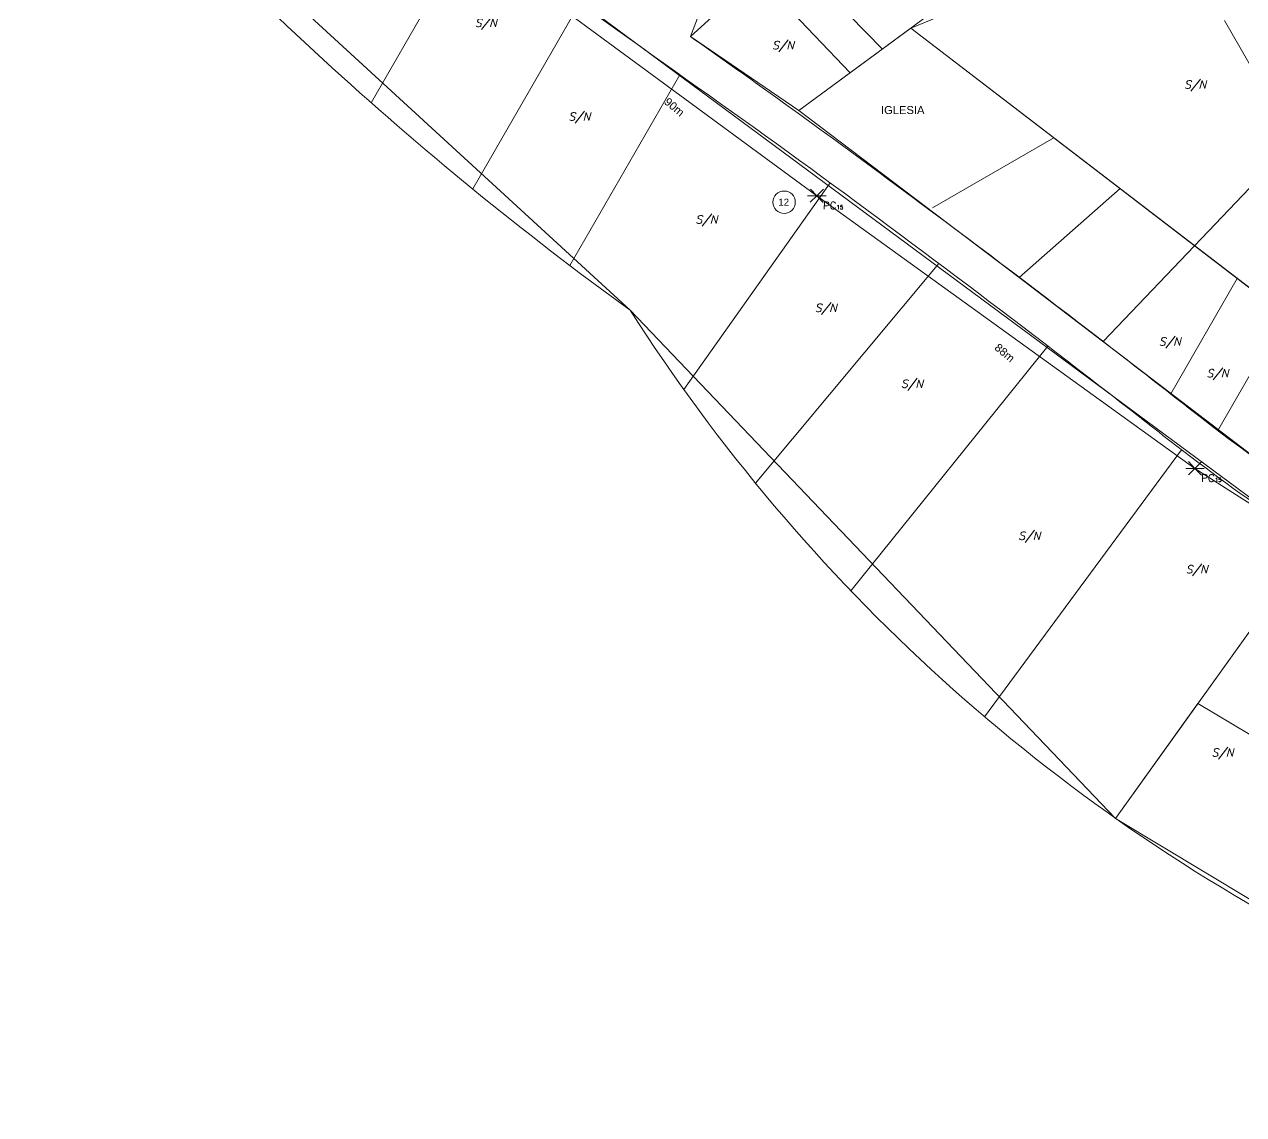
# Model space of a CAD drawing. Header units: metres. Extents: x 276196 to 280123, y 1482787 to 1490589.
# Drawn here: x 278086.5 to 278315.1, y 1489335.6 to 1489539.9 of the extents above; entities that cross this region are included whole.
import ezdxf
from ezdxf.enums import TextEntityAlignment as Align

# ---------------------------------------------------------------- set-up
doc = ezdxf.new("R2010")
doc.units = ezdxf.units.M
for name, color, linetype, lineweight in [('_ADDRESSDIBUJO', 7, 'Continuous', 0), ('_HOUSECOUNT', 7, 'Continuous', 0), ('_LOTLINE', 9, 'Continuous', 0), ('_MICROZONES', 2, 'Continuous', 0), ('_POLEPED', 7, 'Continuous', 0), ('_STRAND', 3, 'Continuous', 0), ('_STRANDDISTANCE', 3, 'Continuous', 0)]:
    doc.layers.add(name, color=color, linetype=linetype, lineweight=lineweight)
doc.styles.add('Address', font='ITALICS.shx', dxfattribs={"height": 1.5})
doc.styles.add('ROMANS', font='romans.shx', dxfattribs={"height": 0.2})
doc.styles.get("Standard").update_dxf_attribs({"font": 'arial.ttf'})
doc.styles.add('Style-ENGINEERING', font='ENGINEERING.shx')

# ---------------------------------------------------------------- blocks, each defined once
blk = doc.blocks.new('PC15_E')
at = {"layer": '_POLEPED', "color": 1}
for p, q in [((-1.74, 0), (0, 0)), ((-1.19, 1.27), (0, 0)), ((0, 0), (1.24, 1.22)), ((0, 0), (1.74, 0)), ((-1.24, -1.22), (0, 0)), ((0, 0), (1.19, -1.27))]:
    blk.add_line(p, q, dxfattribs=at)
at = {"layer": '_POLEPED', "linetype": 'Continuous', "style": 'ROMANS'}
for s, height, p in [('PC', 1.391, (1.18, -2.51)), ('15', 0.732, (3.72, -2.51))]:
    blk.add_text(s, height=height, rotation=359.6478, dxfattribs=at).set_placement(p)
blk = doc.blocks.new('SN')
at = {"layer": '_ADDRESSDIBUJO', "color": 7, "linetype": 'Continuous', "lineweight": 0, "style": 'Address'}
blk.add_text('S/N', height=1.5, dxfattribs=at).set_placement((2, 0), align=Align.CENTER)
blk = doc.blocks.new('HCRES_12')
at = {"layer": '_HOUSECOUNT', "color": 1, "linetype": 'Continuous', "lineweight": 0}
blk.add_ellipse((0, 0), major_axis=(-1.48, 1.48), ratio=1, start_param=3.926991, end_param=10.210176, dxfattribs=at)
at = {"layer": '_HOUSECOUNT', "color": 7, "linetype": 'Continuous', "lineweight": 0, "style": 'Style-ENGINEERING'}
blk.add_text('12', height=1.35, dxfattribs=at).set_placement((-0.08, 0), align=Align.MIDDLE_CENTER)

msp = doc.modelspace()

# ---------------------------------------------------------------- linework, layer by layer
at = {"layer": '_LOTLINE', "color": 9}
for p, q in [((278245.41, 1489568.5), (278211.38, 1489537.66)), ((278170.69, 1489558.41), (278151.54, 1489525.24)), ((278230.2, 1489552.85), (278247.38, 1489535.29)), ((278223.97, 1489549.07), (278241.35, 1489530.85)), ((278190.67, 1489543.89), (278170.57, 1489509.07)), ((278231.71, 1489523.77), (278257.98, 1489543.09)), ((278317.54, 1489530.22), (278311.53, 1489540.62)), ((278362.86, 1489454.79), (278252.7, 1489539.2)), ((278209.41, 1489530.47), (278188.78, 1489494.73)), ((278256.8, 1489505.52), (278279.53, 1489518.64)), ((278237.56, 1489510.23), (278210.13, 1489471.51)), ((278317.54, 1489510.62), (278305.9, 1489498.44)), ((278273.05, 1489492.51), (278291.93, 1489509.14)), ((278288.79, 1489480.47), (278305.9, 1489498.44)), ((278257.95, 1489495.13), (278223.6, 1489453.92)), ((278301.42, 1489470.66), (278313.91, 1489492.29)), ((278310.25, 1489463.82), (278322.77, 1489485.51)), ((278278.42, 1489479.61), (278241.47, 1489433.77)), ((278303.45, 1489460.2), (278266.52, 1489410.18)), ((278327.99, 1489442.57), (278291.09, 1489391.13))]:
    msp.add_line(p, q, dxfattribs=at)
for centre, radius, start, end in [((280282.77, 1492445.01), 3576.78, 232.11876, 234.80471), ((278577.42, 1490007.1), 643.09, 220.82787, 234.07271), ((280282.77, 1492445.01), 3569.78, 234.53131, 234.80525), ((276840.27, 1487603.18), 2371.17, 52.23257, 54.25959), ((276840.27, 1487603.18), 2364.17, 52.23257, 54.25878), ((278487.64, 1489670.08), 341.23, 212.5764, 243.1053), ((276840.27, 1487603.18), 2371.17, 51.87127, 52.23257), ((276840.27, 1487603.18), 2364.17, 51.87127, 52.23257), ((278554.46, 1489787.11), 405.16, 231.8713, 246.9047), ((278554.46, 1489787.11), 412.16, 231.8713, 239.1685)]:
    msp.add_arc(centre, radius, start, end, dxfattribs=at)
at = {"layer": '_MICROZONES'}
for points in [[(278107.67, 1489605.59), (278327.99, 1489442.57), (278291.09, 1489391.13), (278200.09, 1489486.35), (278090.81, 1489586.65)], [(278359.04, 1489568.92), (278321.9, 1489567.61), (278252.7, 1489539.2), (278346.32, 1489467.46), (278385.8, 1489459.04)]]:
    msp.add_lwpolyline(points, close=True, dxfattribs=at)
for points in [[(278211.38, 1489537.66), (278231.71, 1489523.77), (278257.98, 1489543.09), (278311.99, 1489564.44), (278301.6, 1489604.24, 0.077564), (278268, 1489588.36), (278236.22, 1489594.4), (278233.71, 1489604.82), (278195.92, 1489565.16), (278216.07, 1489550.01)], [(278231.71, 1489523.77), (278252.7, 1489539.2), (278346.32, 1489467.46), (278385.8, 1489459.04), (278402.08, 1489422.95, -0.789506), (278392, 1489415.95), (278352.08, 1489436.12), (278319.09, 1489457.33), (278273.05, 1489492.51)], [(278291.09, 1489391.13), (278333.28, 1489365.75, 0.284807), (278399.52, 1489336.25), (278401.1, 1489404.73), (278343.22, 1489433.2), (278322.77, 1489402.98), (278306.53, 1489412.65)]]:
    msp.add_lwpolyline(points, format="xyb", close=True, dxfattribs=at)
at = {"layer": '_STRAND'}
for p, q in [((278161.87, 1489561.59), (278235.07, 1489507.79)), ((278235.07, 1489507.79), (278305.98, 1489456.71)), ((278305.98, 1489456.71), (278364.96, 1489418.82))]:
    msp.add_line(p, q, dxfattribs=at)

# ---------------------------------------------------------------- block references
at = {"layer": '_ADDRESSDIBUJO'}
for p in [(278171.03, 1489539.44), (278226.75, 1489535.25), (278304, 1489527.88), (278188.57, 1489521.89), (278212.39, 1489502.62), (278234.76, 1489486.04), (278299.26, 1489479.73), (278308.19, 1489473.78), (278250.92, 1489471.83), (278304.29, 1489437.05)]:
    msp.add_blockref('SN', p, dxfattribs=at)
at = {"layer": '_HOUSECOUNT', "lineweight": 70, "zscale": 0.001}
msp.add_blockref('HCRES_12', (278228.96, 1489506.59), dxfattribs=at)
at = {"layer": '_HOUSECOUNT', "zscale": 0.001}
msp.add_blockref('SN', (278309.14, 1489402.71), dxfattribs=at)
at = {"layer": '_LOTLINE', "zscale": 0.001}
msp.add_blockref('SN', (278272.91, 1489443.33), dxfattribs=at)
at = {"layer": '_POLEPED'}
for p in [(278235.07, 1489507.79), (278305.98, 1489456.71)]:
    msp.add_blockref('PC15_E', p, dxfattribs=at)

# ---------------------------------------------------------------- texts
at = {"layer": '_ADDRESSDIBUJO'}
msp.add_text('IGLESIA', height=1.5, dxfattribs=at).set_placement((278247.12, 1489523.11))
at = {"layer": '_STRANDDISTANCE'}
for s, p in [('90m', (278206.34, 1489525.17)), ('88m', (278268.27, 1489479.11))]:
    msp.add_text(s, height=1.5, rotation=320, dxfattribs=at).set_placement(p)

doc.saveas('drawing.dxf')
